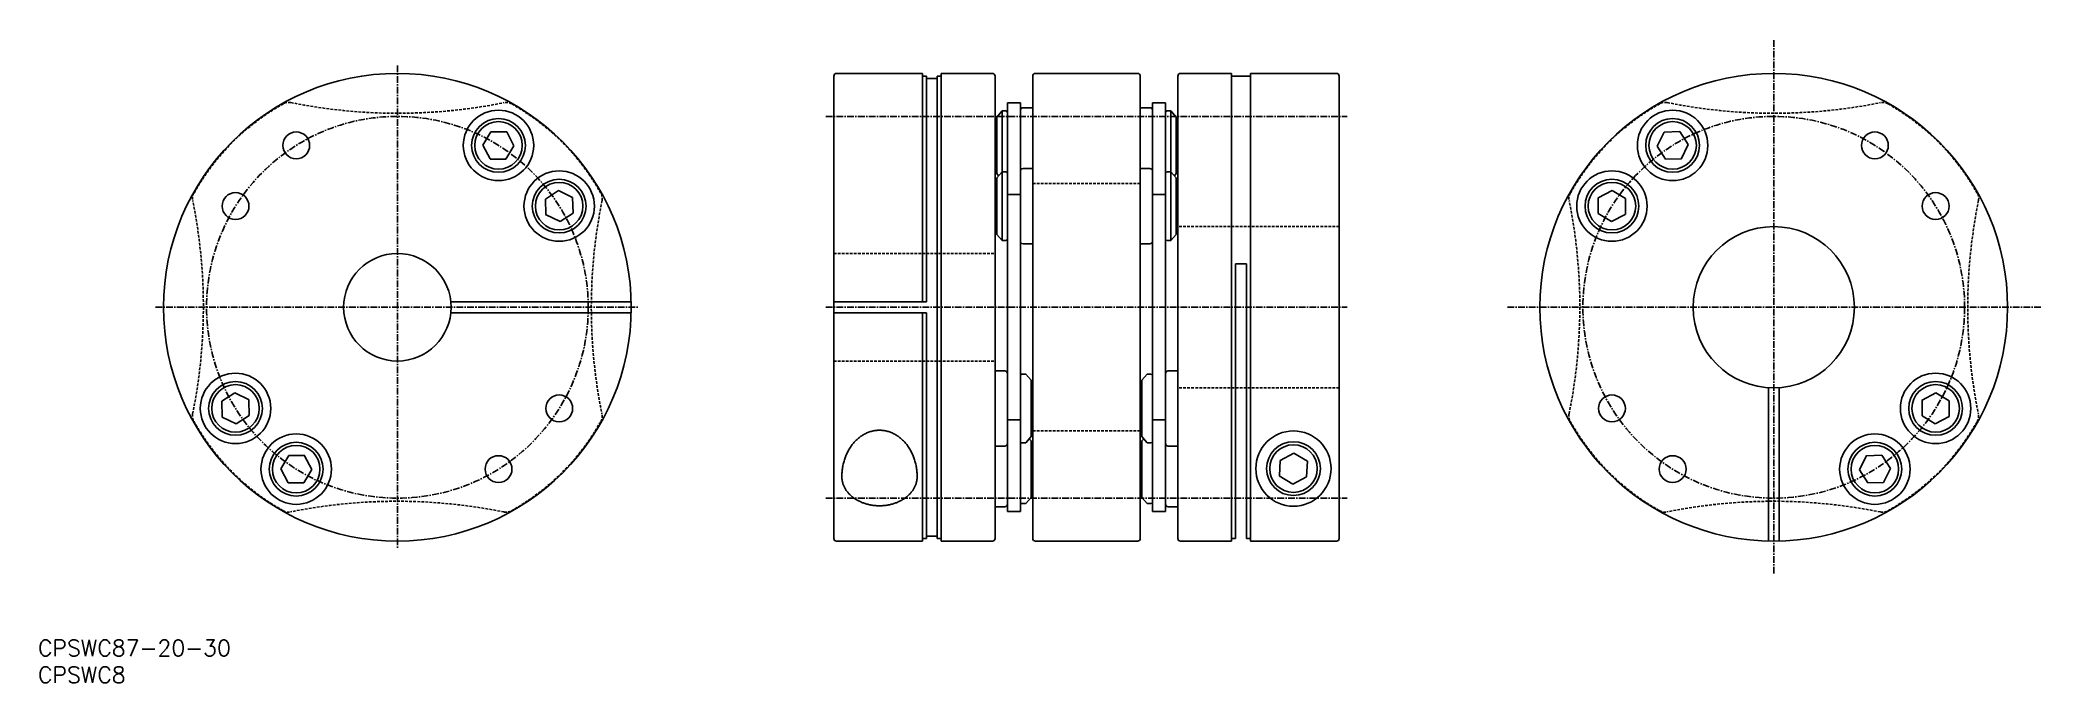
# Model space of a CAD drawing. Extents: x 45 to 417, y 37 to 157.
import ezdxf
from ezdxf.enums import TextEntityAlignment as Align

# ---------------------------------------------------------------- set-up
doc = ezdxf.new("R2010")
doc.units = 0
doc.linetypes.add('CENTER', pattern=[2, 1.25, -0.25, 0.25, -0.25])
doc.linetypes.add('DASHED', pattern=[0.75, 0.5, -0.25])
doc.layers.get('0').update_dxf_attribs({"linetype": 'CONTINUOUS'})
doc.layers.add('CENTER', color=1, linetype='CENTER')
doc.styles.get("Standard").update_dxf_attribs({"font": 'txt.shx', "bigfont": 'extfont.shx'})

msp = doc.modelspace()

# ---------------------------------------------------------------- linework, layer by layer
at = {"color": 7, "linetype": 'CONTINUOUS'}
for p, q in [((192.82, 150.17), (192.82, 107.17)), ((193.32, 150.67), (209.32, 150.67)), ((209.32, 150.67), (209.32, 108.17)), ((209.32, 150.17), (210.07, 150.17)), ((210.07, 150.17), (210.07, 108.17)), ((210.07, 149.75), (212.07, 149.75)), ((212.07, 150.17), (212.07, 107.17)), ((212.07, 150.17), (212.82, 150.17)), ((212.82, 150.67), (212.82, 107.17)), ((212.82, 150.67), (222.32, 150.67)), ((222.82, 150.17), (222.82, 107.17)), ((229.82, 150.17), (229.82, 107.17)), ((249.32, 150.67), (230.32, 150.67)), ((249.82, 150.17), (249.82, 107.17)), ((256.82, 150.17), (256.82, 107.17)), ((266.82, 150.67), (257.32, 150.67)), ((266.82, 150.67), (266.82, 107.17)), ((270.32, 150.17), (266.82, 150.17)), ((286.32, 150.67), (270.32, 150.67)), ((270.32, 150.67), (270.32, 107.17)), ((286.82, 150.17), (286.82, 107.17)), ((225.12, 145.17), (225.12, 107.17)), ((225.12, 145.17), (227.52, 145.17)), ((227.52, 145.17), (227.52, 107.17)), ((252.12, 145.17), (252.12, 107.17)), ((254.52, 145.17), (252.12, 145.17)), ((254.52, 145.17), (254.52, 107.17)), ((222.82, 132.28), (222.82, 142.28)), ((223.12, 142.28), (222.82, 142.28)), ((223.12, 142.53), (224.12, 143.68)), ((223.12, 132.03), (223.12, 142.53)), ((223.12, 132.28), (223.12, 142.28)), ((224.12, 143.68), (224.12, 130.88)), ((224.82, 143.68), (224.12, 143.68)), ((225.12, 131.18), (225.12, 143.38)), ((227.52, 130.78), (227.52, 143.78)), ((229.82, 144.28), (228.02, 144.28)), ((229.82, 130.28), (229.82, 144.28)), ((249.82, 130.28), (249.82, 144.28)), ((249.82, 144.28), (251.62, 144.28)), ((252.12, 130.78), (252.12, 143.78)), ((254.52, 131.18), (254.52, 143.38)), ((254.82, 143.68), (255.52, 143.68)), ((255.52, 143.68), (255.52, 130.88)), ((256.52, 142.53), (255.52, 143.68)), ((256.52, 132.03), (256.52, 142.53)), ((256.52, 132.28), (256.52, 142.28)), ((256.52, 142.28), (256.82, 142.28)), ((256.82, 132.28), (256.82, 142.28)), ((127.56, 137.34), (129.05, 139.81)), ((129.05, 139.81), (131.97, 139.81)), ((131.97, 139.81), (133.33, 137.22)), ((345.97, 137.14), (347.25, 139.76)), ((347.25, 139.76), (350.17, 139.85)), ((351.73, 137.42), (350.17, 139.85)), ((128.9, 134.8), (127.56, 137.34)), ((131.84, 134.75), (128.87, 134.75)), ((131.84, 134.75), (133.33, 137.22)), ((347.53, 134.71), (345.97, 137.14)), ((350.4, 134.8), (347.53, 134.71)), ((351.73, 137.42), (350.43, 134.75)), ((222.82, 132.28), (223.12, 132.28)), ((222.82, 120.99), (222.82, 130.99)), ((223.12, 130.99), (222.82, 130.99)), ((223.12, 131.24), (224.12, 132.39)), ((223.12, 132.03), (223.46, 131.63)), ((223.12, 120.74), (223.12, 131.24)), ((223.12, 120.99), (223.12, 130.99)), ((224.12, 132.39), (224.12, 119.59)), ((224.82, 132.39), (224.12, 132.39)), ((225.12, 119.89), (225.12, 132.09)), ((227.52, 119.49), (227.52, 132.49)), ((229.82, 132.99), (228.02, 132.99)), ((229.82, 118.99), (229.82, 132.99)), ((249.82, 118.99), (249.82, 132.99)), ((249.82, 132.99), (251.62, 132.99)), ((252.12, 119.49), (252.12, 132.49)), ((254.52, 119.89), (254.52, 132.09)), ((254.82, 132.39), (255.52, 132.39)), ((256.52, 131.24), (255.52, 132.39)), ((255.52, 132.39), (255.52, 119.59)), ((256.52, 132.03), (256.17, 131.63)), ((256.82, 132.28), (256.52, 132.28)), ((256.52, 120.74), (256.52, 131.24)), ((256.52, 120.99), (256.52, 130.99)), ((256.52, 130.99), (256.82, 130.99)), ((256.82, 120.99), (256.82, 130.99)), ((139.17, 127.3), (141.6, 128.87)), ((139.26, 124.44), (139.17, 127.3)), ((141.6, 128.87), (144.22, 127.59)), ((144.22, 127.59), (144.31, 124.67)), ((225.12, 128.14), (227.52, 128.14)), ((254.52, 128.14), (252.12, 128.14)), ((335.03, 127.51), (337.61, 128.87)), ((335.03, 124.59), (335.03, 127.51)), ((340.08, 127.38), (337.61, 128.87)), ((340.08, 127.38), (340.08, 124.41)), ((141.89, 123.1), (139.22, 124.41)), ((141.89, 123.1), (144.31, 124.67)), ((337.5, 123.1), (335.03, 124.59)), ((340.04, 124.44), (337.5, 123.1)), ((222.82, 120.99), (223.12, 120.99)), ((223.12, 120.74), (224.12, 119.59)), ((224.82, 119.59), (224.12, 119.59)), ((254.82, 119.59), (255.52, 119.59)), ((256.52, 120.74), (255.52, 119.59)), ((256.82, 120.99), (256.52, 120.99)), ((229.82, 118.99), (228.02, 118.99)), ((249.82, 118.99), (251.62, 118.99)), ((267.57, 115.28), (267.57, 107.17)), ((269.57, 115.28), (267.57, 115.28)), ((269.57, 115.28), (269.57, 107.17)), ((155.13, 108.17), (121.59, 108.17)), ((192.82, 108.17), (210.07, 108.17)), ((155.13, 106.17), (121.59, 106.17)), ((192.82, 64.17), (192.82, 107.17)), ((192.82, 106.17), (210.07, 106.17)), ((209.32, 63.67), (209.32, 106.17)), ((210.07, 64.17), (210.07, 106.17)), ((212.07, 64.17), (212.07, 107.17)), ((212.82, 63.67), (212.82, 107.17)), ((222.82, 64.17), (222.82, 107.17)), ((225.12, 69.17), (225.12, 107.17)), ((227.52, 69.17), (227.52, 107.17)), ((229.82, 64.17), (229.82, 107.17)), ((249.82, 64.17), (249.82, 107.17)), ((252.12, 69.17), (252.12, 107.17)), ((254.52, 69.17), (254.52, 107.17)), ((256.82, 64.17), (256.82, 107.17)), ((266.82, 63.67), (266.82, 107.17)), ((267.57, 64.17), (267.57, 107.17)), ((269.57, 64.17), (269.57, 107.17)), ((270.32, 63.67), (270.32, 107.17)), ((286.82, 64.17), (286.82, 107.17)), ((222.82, 81.36), (222.82, 95.36)), ((222.82, 95.36), (224.62, 95.36)), ((225.12, 81.86), (225.12, 94.86)), ((227.52, 82.26), (227.52, 94.46)), ((227.82, 94.76), (228.52, 94.76)), ((229.52, 93.61), (228.52, 94.76)), ((229.52, 83.11), (229.52, 93.61)), ((229.52, 83.36), (229.52, 93.36)), ((229.52, 93.36), (229.82, 93.36)), ((229.82, 83.36), (229.82, 93.36)), ((249.82, 83.36), (249.82, 93.36)), ((250.12, 93.36), (249.82, 93.36)), ((250.12, 93.61), (251.12, 94.76)), ((250.12, 83.11), (250.12, 93.61)), ((250.12, 83.36), (250.12, 93.36)), ((251.82, 94.76), (251.12, 94.76)), ((252.12, 82.26), (252.12, 94.46)), ((254.52, 81.86), (254.52, 94.86)), ((256.82, 95.36), (255.02, 95.36)), ((256.82, 81.36), (256.82, 95.36)), ((81.39, 91.25), (78.96, 89.68)), ((79.05, 86.76), (78.96, 89.68)), ((81.39, 91.25), (84.06, 89.94)), ((84.01, 89.91), (84.1, 87.05)), ((366.66, 63.7), (366.66, 92.21)), ((368.66, 63.7), (368.66, 92.21)), ((395.24, 86.97), (395.24, 89.94)), ((395.29, 89.91), (397.82, 91.25)), ((397.82, 91.25), (400.3, 89.76)), ((400.3, 89.76), (400.29, 86.84)), ((81.68, 85.48), (79.05, 86.76)), ((84.1, 87.05), (81.68, 85.48)), ((227.52, 86.21), (225.12, 86.21)), ((252.12, 86.21), (254.52, 86.21)), ((395.24, 86.97), (397.71, 85.48)), ((400.29, 86.84), (397.71, 85.48)), ((222.82, 70.07), (222.82, 84.07)), ((225.12, 70.57), (225.12, 83.57)), ((227.52, 70.97), (227.52, 83.17)), ((227.82, 81.96), (228.52, 81.96)), ((229.52, 83.11), (228.52, 81.96)), ((229.52, 82.32), (229.17, 82.72)), ((229.82, 83.36), (229.52, 83.36)), ((229.52, 71.82), (229.52, 82.32)), ((229.52, 72.07), (229.52, 82.07)), ((229.52, 82.07), (229.82, 82.07)), ((229.82, 72.07), (229.82, 82.07)), ((249.82, 83.36), (250.12, 83.36)), ((249.82, 72.07), (249.82, 82.07)), ((250.12, 82.07), (249.82, 82.07)), ((250.12, 83.11), (251.12, 81.96)), ((250.12, 82.32), (250.46, 82.72)), ((250.12, 71.82), (250.12, 82.32)), ((250.12, 72.07), (250.12, 82.07)), ((251.82, 81.96), (251.12, 81.96)), ((252.12, 70.97), (252.12, 83.17)), ((254.52, 70.57), (254.52, 83.57)), ((256.82, 70.07), (256.82, 84.07)), ((91.43, 79.6), (89.94, 77.13)), ((91.43, 79.6), (94.4, 79.59)), ((94.37, 79.55), (95.71, 77.01)), ((222.82, 81.36), (224.62, 81.36)), ((256.82, 81.36), (255.02, 81.36)), ((275.72, 75.83), (275.87, 78.7)), ((275.72, 75.83), (275.87, 78.7)), ((275.87, 78.7), (278.41, 80.06)), ((275.87, 78.7), (278.41, 80.06)), ((278.41, 80.06), (280.92, 78.57)), ((278.41, 80.06), (280.92, 78.57)), ((280.92, 78.57), (280.77, 75.65)), ((280.92, 78.57), (280.77, 75.65)), ((383.59, 76.92), (384.9, 79.59)), ((383.59, 76.92), (384.9, 79.59)), ((384.92, 79.55), (387.79, 79.64)), ((384.92, 79.55), (387.79, 79.64)), ((387.79, 79.64), (389.36, 77.21)), ((387.79, 79.64), (389.36, 77.21)), ((91.3, 74.54), (89.94, 77.13)), ((94.22, 74.54), (91.3, 74.54)), ((95.71, 77.01), (94.22, 74.54)), ((278.23, 74.29), (275.67, 75.81)), ((278.23, 74.29), (275.67, 75.81)), ((278.23, 74.29), (280.77, 75.65)), ((278.23, 74.29), (280.77, 75.65)), ((383.59, 76.92), (385.16, 74.5)), ((383.59, 76.92), (385.16, 74.5)), ((388.08, 74.59), (385.16, 74.5)), ((388.08, 74.59), (385.16, 74.5)), ((389.36, 77.21), (388.08, 74.59)), ((389.36, 77.21), (388.08, 74.59)), ((229.52, 71.82), (228.52, 70.67)), ((229.82, 72.07), (229.52, 72.07)), ((249.82, 72.07), (250.12, 72.07)), ((250.12, 71.82), (251.12, 70.67)), ((222.82, 70.07), (224.62, 70.07)), ((225.12, 69.17), (227.52, 69.17)), ((227.82, 70.67), (228.52, 70.67)), ((251.82, 70.67), (251.12, 70.67)), ((254.52, 69.17), (252.12, 69.17)), ((256.82, 70.07), (255.02, 70.07)), ((193.32, 63.67), (209.32, 63.67)), ((209.32, 64.17), (210.07, 64.17)), ((210.07, 64.59), (212.07, 64.59)), ((212.07, 64.17), (212.82, 64.17)), ((212.82, 63.67), (222.32, 63.67)), ((249.32, 63.67), (230.32, 63.67)), ((266.82, 63.67), (257.32, 63.67)), ((267.57, 64.17), (266.82, 64.17)), ((270.32, 64.17), (269.57, 64.17)), ((286.32, 63.67), (270.32, 63.67))]:
    msp.add_line(p, q, dxfattribs=at)
at = {"color": 3, "linetype": 'DASHED'}
for p, q in [((229.82, 130.17), (249.82, 130.17)), ((286.82, 122.17), (256.82, 122.17)), ((192.82, 117.17), (222.82, 117.17)), ((192.82, 97.17), (222.82, 97.17)), ((286.82, 92.17), (256.82, 92.17)), ((229.82, 84.17), (249.82, 84.17))]:
    msp.add_line(p, q, dxfattribs=at)
at = {"color": 7, "linetype": 'CONTINUOUS'}
for points in [[(208.32, 75.67, 0), (208.32, 75.89, 0), (208.31, 76.1, 0), (208.3, 76.31, 0), (208.28, 76.52, 0), (208.27, 76.73, 0), (208.24, 76.94, 0), (208.22, 77.15, 0), (208.18, 77.36, 0), (208.15, 77.56, 0), (208.11, 77.77, 0), (208.06, 77.97, 0), (208.02, 78.18, 0), (207.97, 78.38, 0), (207.91, 78.58, 0), (207.85, 78.78, 0), (207.79, 78.97, 0), (207.72, 79.17, 0), (207.65, 79.36, 0), (207.57, 79.55, 0), (207.49, 79.74, 0), (207.41, 79.93, 0), (207.32, 80.11, 0), (207.23, 80.29, 0), (207.14, 80.47, 0), (207.04, 80.64, 0), (206.94, 80.81, 0), (206.84, 80.98, 0), (206.73, 81.15, 0), (206.62, 81.31, 0), (206.5, 81.47, 0), (206.39, 81.62, 0), (206.27, 81.77, 0), (206.15, 81.92, 0), (206.02, 82.07, 0), (205.89, 82.21, 0), (205.76, 82.34, 0), (205.62, 82.47, 0), (205.49, 82.6, 0), (205.35, 82.73, 0), (205.21, 82.85, 0), (205.06, 82.96, 0), (204.92, 83.07, 0), (204.77, 83.18, 0), (204.62, 83.28, 0), (204.47, 83.38, 0), (204.31, 83.47, 0), (204.16, 83.56, 0), (204, 83.64, 0), (203.84, 83.72, 0), (203.68, 83.8, 0), (203.51, 83.86, 0), (203.35, 83.93, 0), (203.19, 83.99, 0), (203.02, 84.04, 0), (202.85, 84.09, 0), (202.68, 84.13, 0), (202.52, 84.17, 0), (202.35, 84.21, 0), (202.18, 84.23, 0), (202, 84.26, 0), (201.83, 84.28, 0), (201.66, 84.29, 0), (201.49, 84.3, 0), (201.32, 84.3, 0), (201.15, 84.3, 0), (200.97, 84.29, 0), (200.8, 84.28, 0), (200.63, 84.26, 0), (200.46, 84.23, 0), (200.29, 84.21, 0), (200.12, 84.17, 0), (199.95, 84.13, 0), (199.78, 84.09, 0), (199.62, 84.04, 0), (199.45, 83.99, 0), (199.29, 83.93, 0), (199.12, 83.86, 0), (198.96, 83.8, 0), (198.8, 83.72, 0), (198.64, 83.64, 0), (198.48, 83.56, 0), (198.33, 83.47, 0), (198.17, 83.38, 0), (198.02, 83.28, 0), (197.87, 83.18, 0), (197.72, 83.07, 0), (197.57, 82.96, 0), (197.43, 82.85, 0), (197.29, 82.73, 0), (197.15, 82.6, 0), (197.01, 82.47, 0), (196.88, 82.34, 0), (196.75, 82.21, 0), (196.62, 82.07, 0), (196.49, 81.92, 0), (196.37, 81.77, 0), (196.25, 81.62, 0), (196.13, 81.47, 0), (196.02, 81.31, 0), (195.91, 81.15, 0), (195.8, 80.98, 0), (195.7, 80.81, 0), (195.6, 80.64, 0), (195.5, 80.47, 0), (195.41, 80.29, 0), (195.31, 80.11, 0), (195.23, 79.93, 0), (195.15, 79.74, 0), (195.07, 79.55, 0), (194.99, 79.36, 0), (194.92, 79.17, 0), (194.85, 78.97, 0), (194.79, 78.78, 0), (194.73, 78.58, 0), (194.67, 78.38, 0), (194.62, 78.18, 0), (194.57, 77.97, 0), (194.53, 77.77, 0), (194.49, 77.56, 0), (194.45, 77.36, 0), (194.42, 77.15, 0), (194.4, 76.94, 0), (194.37, 76.73, 0), (194.35, 76.52, 0), (194.34, 76.31, 0), (194.33, 76.1, 0), (194.32, 75.89, 0), (194.32, 75.67, 0)], [(194.32, 75.67, 0), (194.32, 75.54, 0), (194.33, 75.41, 0), (194.34, 75.28, 0), (194.35, 75.14, 0), (194.37, 75.01, 0), (194.4, 74.88, 0), (194.42, 74.75, 0), (194.45, 74.62, 0), (194.49, 74.49, 0), (194.53, 74.36, 0), (194.57, 74.23, 0), (194.62, 74.1, 0), (194.67, 73.97, 0), (194.73, 73.85, 0), (194.79, 73.72, 0), (194.85, 73.6, 0), (194.92, 73.48, 0), (194.99, 73.36, 0), (195.07, 73.24, 0), (195.15, 73.12, 0), (195.23, 73, 0), (195.31, 72.89, 0), (195.41, 72.77, 0), (195.5, 72.66, 0), (195.6, 72.55, 0), (195.7, 72.44, 0), (195.8, 72.34, 0), (195.91, 72.23, 0), (196.02, 72.13, 0), (196.13, 72.03, 0), (196.25, 71.94, 0), (196.37, 71.84, 0), (196.49, 71.75, 0), (196.62, 71.66, 0), (196.75, 71.57, 0), (196.88, 71.48, 0), (197.01, 71.4, 0), (197.15, 71.32, 0), (197.29, 71.24, 0), (197.43, 71.17, 0), (197.57, 71.09, 0), (197.72, 71.02, 0), (197.87, 70.96, 0), (198.02, 70.89, 0), (198.17, 70.83, 0), (198.33, 70.77, 0), (198.48, 70.72, 0), (198.64, 70.66, 0), (198.8, 70.62, 0), (198.96, 70.57, 0), (199.12, 70.53, 0), (199.29, 70.49, 0), (199.45, 70.45, 0), (199.62, 70.41, 0), (199.78, 70.38, 0), (199.95, 70.36, 0), (200.12, 70.33, 0), (200.29, 70.31, 0), (200.46, 70.29, 0), (200.63, 70.28, 0), (200.8, 70.27, 0), (200.97, 70.26, 0), (201.15, 70.25, 0), (201.32, 70.25, 0), (201.49, 70.25, 0), (201.66, 70.26, 0), (201.83, 70.27, 0), (202, 70.28, 0), (202.18, 70.29, 0), (202.35, 70.31, 0), (202.52, 70.33, 0), (202.68, 70.36, 0), (202.85, 70.38, 0), (203.02, 70.41, 0), (203.19, 70.45, 0), (203.35, 70.49, 0), (203.51, 70.53, 0), (203.68, 70.57, 0), (203.84, 70.62, 0), (204, 70.66, 0), (204.16, 70.72, 0), (204.31, 70.77, 0), (204.47, 70.83, 0), (204.62, 70.89, 0), (204.77, 70.96, 0), (204.92, 71.02, 0), (205.06, 71.09, 0), (205.21, 71.17, 0), (205.35, 71.24, 0), (205.49, 71.32, 0), (205.62, 71.4, 0), (205.76, 71.48, 0), (205.89, 71.57, 0), (206.02, 71.66, 0), (206.15, 71.75, 0), (206.27, 71.84, 0), (206.39, 71.94, 0), (206.5, 72.03, 0), (206.62, 72.13, 0), (206.73, 72.23, 0), (206.84, 72.34, 0), (206.94, 72.44, 0), (207.04, 72.55, 0), (207.14, 72.66, 0), (207.23, 72.77, 0), (207.32, 72.89, 0), (207.41, 73, 0), (207.49, 73.12, 0), (207.57, 73.24, 0), (207.65, 73.36, 0), (207.72, 73.48, 0), (207.79, 73.6, 0), (207.85, 73.72, 0), (207.91, 73.85, 0), (207.97, 73.97, 0), (208.02, 74.1, 0), (208.06, 74.23, 0), (208.11, 74.36, 0), (208.15, 74.49, 0), (208.18, 74.62, 0), (208.22, 74.75, 0), (208.24, 74.88, 0), (208.27, 75.01, 0), (208.28, 75.14, 0), (208.3, 75.28, 0), (208.31, 75.41, 0), (208.32, 75.54, 0), (208.32, 75.67, 0)]]:
    msp.add_polyline3d(points, dxfattribs=at)
for centre, radius in [((111.64, 107.17), 43.5), ((367.66, 107.17), 43.5), ((130.45, 137.28), 6.55), ((130.45, 137.28), 5), ((130.45, 137.28), 4.42), ((348.85, 137.28), 6.55), ((348.85, 137.28), 5), ((348.85, 137.28), 4.42), ((92.82, 137.28), 2.5), ((386.47, 137.28), 2.5), ((141.74, 125.99), 6.55), ((141.74, 125.99), 5), ((141.74, 125.99), 4.42), ((337.56, 125.99), 6.55), ((337.56, 125.99), 5), ((337.56, 125.99), 4.42), ((81.53, 125.99), 2.5), ((397.77, 125.99), 2.5), ((367.66, 107.17), 15), ((111.64, 107.17), 10), ((81.53, 88.36), 6.55), ((81.53, 88.36), 5), ((397.77, 88.36), 6.55), ((397.77, 88.36), 5), ((81.53, 88.36), 4.42), ((141.74, 88.36), 2.5), ((337.56, 88.36), 2.5), ((397.77, 88.36), 4.42), ((92.82, 77.07), 6.55), ((92.82, 77.07), 5), ((278.32, 77.17), 7), ((278.32, 77.17), 5), ((278.32, 77.17), 5), ((386.47, 77.07), 6.55), ((386.47, 77.07), 6.55), ((386.47, 77.07), 5), ((386.47, 77.07), 5), ((92.82, 77.07), 4.42), ((130.45, 77.07), 2.5), ((278.32, 77.17), 4.42), ((278.32, 77.17), 4.42), ((348.85, 77.07), 2.5), ((386.47, 77.07), 4.42), ((386.47, 77.07), 4.42)]:
    msp.add_circle(centre, radius, dxfattribs=at)
for centre, radius, start, end in [((193.32, 150.17), 0.5, 90, 180), ((222.32, 150.17), 0.5, 0, 90), ((230.32, 150.17), 0.5, 90, 180), ((249.32, 150.17), 0.5, 0, 90), ((257.32, 150.17), 0.5, 90, 180), ((257.32, 150.17), 0.5, 90, 180), ((286.32, 150.17), 0.5, 0, 90), ((224.82, 143.38), 0.3, 0, 90), ((228.02, 143.78), 0.5, 90, 180), ((251.62, 143.78), 0.5, 0, 90), ((254.82, 143.38), 0.3, 90, 180), ((224.82, 132.09), 0.3, 0, 90), ((228.02, 132.49), 0.5, 90, 180), ((251.62, 132.49), 0.5, 0, 90), ((254.82, 132.09), 0.3, 90, 180), ((224.82, 119.89), 0.3, 270, 0), ((228.02, 119.49), 0.5, 180, 270), ((251.62, 119.49), 0.5, 270, 0), ((254.82, 119.89), 0.3, 180, 270), ((224.62, 94.86), 0.5, 0, 90), ((227.82, 94.46), 0.3, 90, 180), ((251.82, 94.46), 0.3, 0, 90), ((255.02, 94.86), 0.5, 90, 180), ((227.82, 82.26), 0.3, 180, 270), ((251.82, 82.26), 0.3, 270, 0), ((224.62, 81.86), 0.5, 270, 0), ((255.02, 81.86), 0.5, 180, 270), ((227.82, 70.97), 0.3, 180, 270), ((251.82, 70.97), 0.3, 270, 0), ((224.62, 70.57), 0.5, 270, 0), ((255.02, 70.57), 0.5, 180, 270), ((193.32, 64.17), 0.5, 180, 270), ((222.32, 64.17), 0.5, 270, 0), ((230.32, 64.17), 0.5, 180, 270), ((249.32, 64.17), 0.5, 270, 0), ((257.32, 64.17), 0.5, 180, 270), ((257.32, 64.17), 0.5, 180, 270), ((286.32, 64.17), 0.5, 270, 0)]:
    msp.add_arc(centre, radius, start, end, dxfattribs=at)
at = {"color": 3, "linetype": 'DASHED'}
for centre, radius, start, end in [((91.4, 143.29), 2, 78.5159, 119.2603), ((111.71, 243.25), 100, 258.5159, 281.4231), ((131.91, 143.27), 2, 60.6787, 101.4231), ((347.43, 143.29), 2, 78.5159, 119.2603), ((367.73, 243.25), 100, 258.5159, 281.4231), ((387.94, 143.27), 2, 60.6787, 101.4231), ((111.64, 107.17), 43.4, 119.2603, 150.6787), ((111.64, 107.17), 43.4, 29.2603, 60.6787), ((367.66, 107.17), 43.4, 119.2603, 150.6787), ((367.66, 107.17), 43.4, 29.2603, 60.6787), ((75.54, 127.45), 2, 150.6787, 191.4231), ((-24.44, 107.25), 100, 348.5159, 11.4231), ((247.71, 107.1), 100, 168.5159, 191.4231), ((147.75, 127.41), 2, 348.5159, 29.2603), ((331.57, 127.45), 2, 150.6787, 191.4231), ((231.59, 107.25), 100, 348.5159, 11.4231), ((503.74, 107.1), 100, 168.5159, 191.4231), ((403.78, 127.41), 2, 348.5159, 29.2603), ((75.52, 86.94), 2, 168.5159, 209.2603), ((111.64, 107.17), 43.4, 209.2603, 240.6787), ((111.64, 107.17), 43.4, 299.2603, 330.6787), ((147.73, 86.9), 2, 330.6787, 11.4231), ((331.54, 86.94), 2, 168.5159, 209.2603), ((367.66, 107.17), 43.4, 209.2603, 240.6787), ((367.66, 107.17), 43.4, 299.2603, 330.6787), ((403.76, 86.9), 2, 330.6787, 11.4231), ((111.56, -28.9), 100, 78.5159, 101.4231), ((367.59, -28.9), 100, 78.5159, 101.4231), ((91.36, 71.08), 2, 240.6787, 281.4231), ((131.87, 71.06), 2, 258.5159, 299.2603), ((347.39, 71.08), 2, 240.6787, 281.4231), ((387.9, 71.06), 2, 258.5159, 299.2603)]:
    msp.add_arc(centre, radius, start, end, dxfattribs=at)
at = {"layer": 'CENTER', "color": 1, "linetype": 'CENTER'}
for p, q in [((367.66, 156.88), (367.66, 57.47)), ((111.64, 152.17), (111.64, 62.17)), ((191.32, 142.67), (288.32, 142.67)), ((66.64, 107.17), (156.64, 107.17)), ((191.32, 107.17), (288.32, 107.17)), ((417.37, 107.17), (317.96, 107.17)), ((191.32, 71.67), (288.32, 71.67))]:
    msp.add_line(p, q, dxfattribs=at)
for centre in [(111.64, 107.17), (367.66, 107.17)]:
    msp.add_circle(centre, 35.5, dxfattribs=at)

# ---------------------------------------------------------------- texts
at = {"color": 7, "linetype": 'CONTINUOUS'}
for s, p in [('CPSWC87-20-30', (44.78, 43.8)), ('CPSWC8', (44.78, 38.8))]:
    msp.add_text(s, height=3, dxfattribs=at).set_placement(p, align=Align.MIDDLE_LEFT)

doc.saveas('drawing.dxf')
